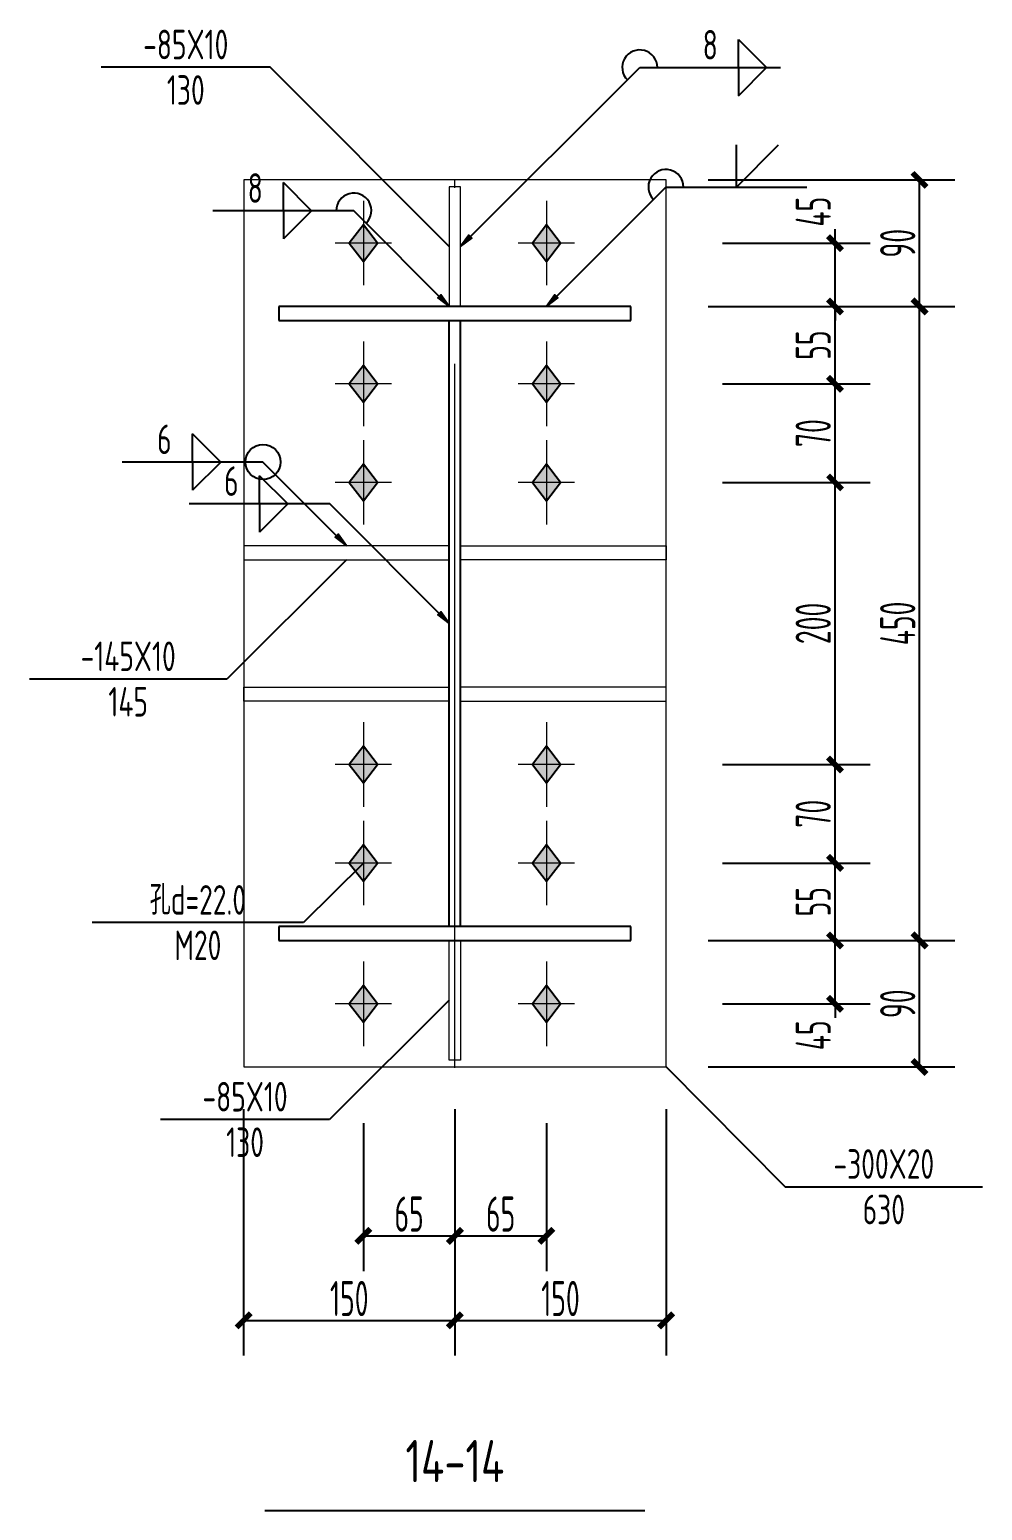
# Model space of a CAD drawing. Extents: x 447413 to 2975780, y -1432727 to 1301644.
# Drawn here: x 2672595 to 2679361, y -1160755 to -1150236 of the extents above; entities that cross this region are included whole.
import ezdxf
from ezdxf.enums import TextEntityAlignment as Align

# ---------------------------------------------------------------- set-up
doc = ezdxf.new("R2010")
doc.units = 0
doc.header["$LTSCALE"] = 1000
doc.header["$MEASUREMENT"] = 0
doc.linetypes.add('线型6', pattern=[8.75, 5, -1.25, 1.25, -1.25])
for name, color, linetype in [('10', 7, 'Continuous'), ('尺寸标注', 253, 'Continuous'), ('焊缝标注', 253, 'Continuous'), ('螺栓孔标注', 253, 'Continuous'), ('钢板标注', 253, 'Continuous')]:
    doc.layers.add(name, color=color, linetype=linetype)
doc.layers.add('20', color=2, linetype='Continuous', lineweight=18)
doc.styles.add('PkpmHz', font='Pkpmeng', dxfattribs={"width": 0.6, "bigfont": 'hztxt'})
doc.dimstyles.new('Pkpm_1.00', dxfattribs={"dimtxt": 250, "dimasz": 100, "dimexe": 250, "dimexo": 0.0625, "dimgap": 30, "dimtad": 1, "dimdec": 0, "dimrnd": 5, "dimzin": 0, "dimdsep": 46, "dimtxsty": 'PkpmHz', "dimblk1": 'ARCHTICK', "dimblk2": 'ARCHTICK', "dimsah": 1, "dimcen": 0.09, "dimadec": 0, "dimazin": 0, "dimtfac": 1, "dimtdec": 0, "dimtmove": 2, "dimatfit": 1, "dimfxl": 0, "dimtolj": 1, "dimtzin": 0, "dimarcsym": 0})

# ---------------------------------------------------------------- blocks, each defined once
blk = doc.blocks.new('_ArchTick')
at = {"color": 0, "linetype": 'ByBlock', "const_width": 0.4}
blk.add_lwpolyline([(-0.5, -0.5), (0.5, 0.5)], dxfattribs=at)
blk = doc.blocks.new('*D1235')
at = {"layer": 'Defpoints', "color": 0, "linetype": 'Continuous', "transparency": 16777216}
for p in [(2677115, -1151752), (2678315, -1151752), (2677115, -1152202)]:
    blk.add_point(p, dxfattribs=at)
at = {"layer": '尺寸标注', "color": 0, "linetype": 'Continuous', "lineweight": -2, "transparency": 16777216}
for p, q in [((2678315, -1151752), (2678315, -1151652)), ((2677515, -1151752), (2678565, -1151752)), ((2678315, -1152202), (2678315, -1151752)), ((2677515, -1152202), (2678565, -1152202)), ((2678315, -1152202), (2678315, -1152302))]:
    blk.add_line(p, q, dxfattribs=at)
at = {"layer": '尺寸标注', "color": 0, "linetype": 'Continuous', "lineweight": -2, "transparency": 16777216, "xscale": 100, "yscale": 100, "zscale": 100}
for p, rotation in [((2678315, -1151752), 270), ((2678315, -1152202), 90)]:
    blk.add_blockref('_ArchTick', p, dxfattribs=dict(at, rotation=rotation))
at = {"layer": '尺寸标注', "color": 0, "linetype": 'Continuous', "transparency": 16777216, "insert": (2678160, -1151529), "char_height": 250, "attachment_point": 5, "rotation": 90, "style": 'PkpmHz'}
blk.add_mtext('\\A1;45', dxfattribs=at)
blk = doc.blocks.new('*D1236')
at = {"layer": 'Defpoints', "color": 0, "linetype": 'Continuous', "transparency": 16777216}
for p in [(2677115, -1152202), (2678315, -1152202), (2677115, -1152752)]:
    blk.add_point(p, dxfattribs=at)
at = {"layer": '尺寸标注', "color": 0, "linetype": 'Continuous', "lineweight": -2, "transparency": 16777216}
for p, q in [((2677515, -1152202), (2678565, -1152202)), ((2678315, -1152752), (2678315, -1152202)), ((2677515, -1152752), (2678565, -1152752))]:
    blk.add_line(p, q, dxfattribs=at)
at = {"layer": '尺寸标注', "color": 0, "linetype": 'Continuous', "lineweight": -2, "transparency": 16777216, "xscale": 100, "yscale": 100, "zscale": 100}
for p, rotation in [((2678315, -1152202), 90), ((2678315, -1152752), 270)]:
    blk.add_blockref('_ArchTick', p, dxfattribs=dict(at, rotation=rotation))
at = {"layer": '尺寸标注', "color": 0, "linetype": 'Continuous', "transparency": 16777216, "insert": (2678160, -1152477), "char_height": 250, "attachment_point": 5, "rotation": 90, "style": 'PkpmHz'}
blk.add_mtext('\\A1;55', dxfattribs=at)
blk = doc.blocks.new('*D1237')
at = {"layer": 'Defpoints', "color": 0, "linetype": 'Continuous', "transparency": 16777216}
for p in [(2677115, -1152752), (2678315, -1152752), (2677115, -1153452)]:
    blk.add_point(p, dxfattribs=at)
at = {"layer": '尺寸标注', "color": 0, "linetype": 'Continuous', "lineweight": -2, "transparency": 16777216}
for p, q in [((2677515, -1152752), (2678565, -1152752)), ((2678315, -1153452), (2678315, -1152752)), ((2677515, -1153452), (2678565, -1153452))]:
    blk.add_line(p, q, dxfattribs=at)
at = {"layer": '尺寸标注', "color": 0, "linetype": 'Continuous', "lineweight": -2, "transparency": 16777216, "xscale": 100, "yscale": 100, "zscale": 100}
for p, rotation in [((2678315, -1152752), 90), ((2678315, -1153452), 270)]:
    blk.add_blockref('_ArchTick', p, dxfattribs=dict(at, rotation=rotation))
at = {"layer": '尺寸标注', "color": 0, "linetype": 'Continuous', "transparency": 16777216, "insert": (2678160, -1153102), "char_height": 250, "attachment_point": 5, "rotation": 90, "style": 'PkpmHz'}
blk.add_mtext('\\A1;70', dxfattribs=at)
blk = doc.blocks.new('*D1238')
at = {"layer": 'Defpoints', "color": 0, "linetype": 'Continuous', "transparency": 16777216}
for p in [(2677115, -1156706), (2678315, -1156706), (2677115, -1157156)]:
    blk.add_point(p, dxfattribs=at)
at = {"layer": '尺寸标注', "color": 0, "linetype": 'Continuous', "lineweight": -2, "transparency": 16777216}
for p, q in [((2678315, -1156706), (2678315, -1156606)), ((2677515, -1156706), (2678565, -1156706)), ((2678315, -1157156), (2678315, -1156706)), ((2677515, -1157156), (2678565, -1157156)), ((2678315, -1157156), (2678315, -1157256))]:
    blk.add_line(p, q, dxfattribs=at)
at = {"layer": '尺寸标注', "color": 0, "linetype": 'Continuous', "lineweight": -2, "transparency": 16777216, "xscale": 100, "yscale": 100, "zscale": 100}
for p, rotation in [((2678315, -1156706), 270), ((2678315, -1157156), 90)]:
    blk.add_blockref('_ArchTick', p, dxfattribs=dict(at, rotation=rotation))
at = {"layer": '尺寸标注', "color": 0, "linetype": 'Continuous', "transparency": 16777216, "insert": (2678160, -1157380), "char_height": 250, "attachment_point": 5, "rotation": 90, "style": 'PkpmHz'}
blk.add_mtext('\\A1;45', dxfattribs=at)
blk = doc.blocks.new('*D1239')
at = {"layer": 'Defpoints', "color": 0, "linetype": 'Continuous', "transparency": 16777216}
for p in [(2677115, -1156156), (2678315, -1156156), (2677115, -1156706)]:
    blk.add_point(p, dxfattribs=at)
at = {"layer": '尺寸标注', "color": 0, "linetype": 'Continuous', "lineweight": -2, "transparency": 16777216}
for p, q in [((2677515, -1156156), (2678565, -1156156)), ((2678315, -1156706), (2678315, -1156156)), ((2677515, -1156706), (2678565, -1156706))]:
    blk.add_line(p, q, dxfattribs=at)
at = {"layer": '尺寸标注', "color": 0, "linetype": 'Continuous', "lineweight": -2, "transparency": 16777216, "xscale": 100, "yscale": 100, "zscale": 100}
for p, rotation in [((2678315, -1156156), 90), ((2678315, -1156706), 270)]:
    blk.add_blockref('_ArchTick', p, dxfattribs=dict(at, rotation=rotation))
at = {"layer": '尺寸标注', "color": 0, "linetype": 'Continuous', "transparency": 16777216, "insert": (2678160, -1156431), "char_height": 250, "attachment_point": 5, "rotation": 90, "style": 'PkpmHz'}
blk.add_mtext('\\A1;55', dxfattribs=at)
blk = doc.blocks.new('*D1240')
at = {"layer": 'Defpoints', "color": 0, "linetype": 'Continuous', "transparency": 16777216}
for p in [(2677115, -1155456), (2678315, -1155456), (2677115, -1156156)]:
    blk.add_point(p, dxfattribs=at)
at = {"layer": '尺寸标注', "color": 0, "linetype": 'Continuous', "lineweight": -2, "transparency": 16777216}
for p, q in [((2677515, -1155456), (2678565, -1155456)), ((2678315, -1156156), (2678315, -1155456)), ((2677515, -1156156), (2678565, -1156156))]:
    blk.add_line(p, q, dxfattribs=at)
at = {"layer": '尺寸标注', "color": 0, "linetype": 'Continuous', "lineweight": -2, "transparency": 16777216, "xscale": 100, "yscale": 100, "zscale": 100}
for p, rotation in [((2678315, -1155456), 90), ((2678315, -1156156), 270)]:
    blk.add_blockref('_ArchTick', p, dxfattribs=dict(at, rotation=rotation))
at = {"layer": '尺寸标注', "color": 0, "linetype": 'Continuous', "transparency": 16777216, "insert": (2678160, -1155806), "char_height": 250, "attachment_point": 5, "rotation": 90, "style": 'PkpmHz'}
blk.add_mtext('\\A1;70', dxfattribs=at)
blk = doc.blocks.new('*D1241')
at = {"layer": 'Defpoints', "color": 0, "linetype": 'Continuous', "transparency": 16777216}
for p in [(2677115, -1153452), (2678315, -1153452), (2677115, -1155456)]:
    blk.add_point(p, dxfattribs=at)
at = {"layer": '尺寸标注', "color": 0, "linetype": 'Continuous', "lineweight": -2, "transparency": 16777216}
for p, q in [((2677515, -1153452), (2678565, -1153452)), ((2678315, -1155456), (2678315, -1153452)), ((2677515, -1155456), (2678565, -1155456))]:
    blk.add_line(p, q, dxfattribs=at)
at = {"layer": '尺寸标注', "color": 0, "linetype": 'Continuous', "lineweight": -2, "transparency": 16777216, "xscale": 100, "yscale": 100, "zscale": 100}
for p, rotation in [((2678315, -1153452), 90), ((2678315, -1155456), 270)]:
    blk.add_blockref('_ArchTick', p, dxfattribs=dict(at, rotation=rotation))
at = {"layer": '尺寸标注', "color": 0, "linetype": 'Continuous', "transparency": 16777216, "insert": (2678160, -1154454), "char_height": 250, "attachment_point": 5, "rotation": 90, "style": 'PkpmHz'}
blk.add_mtext('\\A1;200', dxfattribs=at)
blk = doc.blocks.new('*D1242')
at = {"layer": 'Defpoints', "color": 0, "linetype": 'Continuous', "transparency": 16777216}
for p in [(2674965, -1157605), (2675615, -1157605), (2675615, -1158805)]:
    blk.add_point(p, dxfattribs=at)
at = {"layer": '尺寸标注', "color": 0, "linetype": 'Continuous', "lineweight": -2, "transparency": 16777216}
for p, q in [((2674965, -1158005), (2674965, -1159055)), ((2675615, -1158005), (2675615, -1159055)), ((2674965, -1158805), (2675615, -1158805))]:
    blk.add_line(p, q, dxfattribs=at)
at = {"layer": '尺寸标注', "color": 0, "linetype": 'Continuous', "lineweight": -2, "transparency": 16777216, "xscale": 100, "yscale": 100, "zscale": 100, "rotation": 180}
blk.add_blockref('_ArchTick', (2674965, -1158805), dxfattribs=at)
at = {"layer": '尺寸标注', "color": 0, "linetype": 'Continuous', "lineweight": -2, "transparency": 16777216, "xscale": 100, "yscale": 100, "zscale": 100}
blk.add_blockref('_ArchTick', (2675615, -1158805), dxfattribs=at)
at = {"layer": '尺寸标注', "color": 0, "linetype": 'Continuous', "transparency": 16777216, "insert": (2675290, -1158650), "char_height": 250, "attachment_point": 5, "style": 'PkpmHz'}
blk.add_mtext('\\A1;65', dxfattribs=at)
blk = doc.blocks.new('*D1243')
at = {"layer": 'Defpoints', "color": 0, "linetype": 'Continuous', "transparency": 16777216}
for p in [(2675615, -1157605), (2676265, -1157605), (2676265, -1158805)]:
    blk.add_point(p, dxfattribs=at)
at = {"layer": '尺寸标注', "color": 0, "linetype": 'Continuous', "lineweight": -2, "transparency": 16777216}
for p, q in [((2675615, -1158005), (2675615, -1159055)), ((2676265, -1158005), (2676265, -1159055)), ((2675615, -1158805), (2676265, -1158805))]:
    blk.add_line(p, q, dxfattribs=at)
at = {"layer": '尺寸标注', "color": 0, "linetype": 'Continuous', "lineweight": -2, "transparency": 16777216, "xscale": 100, "yscale": 100, "zscale": 100, "rotation": 180}
blk.add_blockref('_ArchTick', (2675615, -1158805), dxfattribs=at)
at = {"layer": '尺寸标注', "color": 0, "linetype": 'Continuous', "lineweight": -2, "transparency": 16777216, "xscale": 100, "yscale": 100, "zscale": 100}
blk.add_blockref('_ArchTick', (2676265, -1158805), dxfattribs=at)
at = {"layer": '尺寸标注', "color": 0, "linetype": 'Continuous', "transparency": 16777216, "insert": (2675940, -1158650), "char_height": 250, "attachment_point": 5, "style": 'PkpmHz'}
blk.add_mtext('\\A1;65', dxfattribs=at)
blk = doc.blocks.new('*D1244')
at = {"layer": 'Defpoints', "color": 0, "linetype": 'Continuous', "transparency": 16777216}
for p in [(2674115, -1157605), (2675615, -1157605), (2675615, -1159405)]:
    blk.add_point(p, dxfattribs=at)
at = {"layer": '尺寸标注', "color": 0, "linetype": 'Continuous', "lineweight": -2, "transparency": 16777216}
for p, q in [((2674115, -1157905), (2674115, -1159655)), ((2675615, -1157905), (2675615, -1159655)), ((2674115, -1159405), (2675615, -1159405))]:
    blk.add_line(p, q, dxfattribs=at)
at = {"layer": '尺寸标注', "color": 0, "linetype": 'Continuous', "lineweight": -2, "transparency": 16777216, "xscale": 100, "yscale": 100, "zscale": 100, "rotation": 180}
blk.add_blockref('_ArchTick', (2674115, -1159405), dxfattribs=at)
at = {"layer": '尺寸标注', "color": 0, "linetype": 'Continuous', "lineweight": -2, "transparency": 16777216, "xscale": 100, "yscale": 100, "zscale": 100}
blk.add_blockref('_ArchTick', (2675615, -1159405), dxfattribs=at)
at = {"layer": '尺寸标注', "color": 0, "linetype": 'Continuous', "transparency": 16777216, "insert": (2674865, -1159250), "char_height": 250, "attachment_point": 5, "style": 'PkpmHz'}
blk.add_mtext('\\A1;150', dxfattribs=at)
blk = doc.blocks.new('*D1245')
at = {"layer": 'Defpoints', "color": 0, "linetype": 'Continuous', "transparency": 16777216}
for p in [(2675615, -1157605), (2677115, -1157605), (2677115, -1159405)]:
    blk.add_point(p, dxfattribs=at)
at = {"layer": '尺寸标注', "color": 0, "linetype": 'Continuous', "lineweight": -2, "transparency": 16777216}
for p, q in [((2675615, -1157905), (2675615, -1159655)), ((2677115, -1157905), (2677115, -1159655)), ((2675615, -1159405), (2677115, -1159405))]:
    blk.add_line(p, q, dxfattribs=at)
at = {"layer": '尺寸标注', "color": 0, "linetype": 'Continuous', "lineweight": -2, "transparency": 16777216, "xscale": 100, "yscale": 100, "zscale": 100, "rotation": 180}
blk.add_blockref('_ArchTick', (2675615, -1159405), dxfattribs=at)
at = {"layer": '尺寸标注', "color": 0, "linetype": 'Continuous', "lineweight": -2, "transparency": 16777216, "xscale": 100, "yscale": 100, "zscale": 100}
blk.add_blockref('_ArchTick', (2677115, -1159405), dxfattribs=at)
at = {"layer": '尺寸标注', "color": 0, "linetype": 'Continuous', "transparency": 16777216, "insert": (2676365, -1159250), "char_height": 250, "attachment_point": 5, "style": 'PkpmHz'}
blk.add_mtext('\\A1;150', dxfattribs=at)
blk = doc.blocks.new('*D1246')
at = {"layer": 'Defpoints', "color": 0, "linetype": 'Continuous', "transparency": 16777216}
for p in [(2677115, -1156706), (2678915, -1156706), (2677115, -1157605)]:
    blk.add_point(p, dxfattribs=at)
at = {"layer": '尺寸标注', "color": 0, "linetype": 'Continuous', "lineweight": -2, "transparency": 16777216}
for p, q in [((2677415, -1156706), (2679165, -1156706)), ((2678915, -1157605), (2678915, -1156706)), ((2677415, -1157605), (2679165, -1157605))]:
    blk.add_line(p, q, dxfattribs=at)
at = {"layer": '尺寸标注', "color": 0, "linetype": 'Continuous', "lineweight": -2, "transparency": 16777216, "xscale": 100, "yscale": 100, "zscale": 100}
for p, rotation in [((2678915, -1156706), 90), ((2678915, -1157605), 270)]:
    blk.add_blockref('_ArchTick', p, dxfattribs=dict(at, rotation=rotation))
at = {"layer": '尺寸标注', "color": 0, "linetype": 'Continuous', "transparency": 16777216, "insert": (2678760, -1157156), "char_height": 250, "attachment_point": 5, "rotation": 90, "style": 'PkpmHz'}
blk.add_mtext('\\A1;90', dxfattribs=at)
blk = doc.blocks.new('*D1247')
at = {"layer": 'Defpoints', "color": 0, "linetype": 'Continuous', "transparency": 16777216}
for p in [(2677115, -1152202), (2678915, -1152202), (2677115, -1156706)]:
    blk.add_point(p, dxfattribs=at)
at = {"layer": '尺寸标注', "color": 0, "linetype": 'Continuous', "lineweight": -2, "transparency": 16777216}
for p, q in [((2677415, -1152202), (2679165, -1152202)), ((2678915, -1156706), (2678915, -1152202)), ((2677415, -1156706), (2679165, -1156706))]:
    blk.add_line(p, q, dxfattribs=at)
at = {"layer": '尺寸标注', "color": 0, "linetype": 'Continuous', "lineweight": -2, "transparency": 16777216, "xscale": 100, "yscale": 100, "zscale": 100}
for p, rotation in [((2678915, -1152202), 90), ((2678915, -1156706), 270)]:
    blk.add_blockref('_ArchTick', p, dxfattribs=dict(at, rotation=rotation))
at = {"layer": '尺寸标注', "color": 0, "linetype": 'Continuous', "transparency": 16777216, "insert": (2678760, -1154454), "char_height": 250, "attachment_point": 5, "rotation": 90, "style": 'PkpmHz'}
blk.add_mtext('\\A1;450', dxfattribs=at)
blk = doc.blocks.new('*D1248')
at = {"layer": 'Defpoints', "color": 0, "linetype": 'Continuous', "transparency": 16777216}
for p in [(2677115, -1151303), (2678915, -1151303), (2677115, -1152202)]:
    blk.add_point(p, dxfattribs=at)
at = {"layer": '尺寸标注', "color": 0, "linetype": 'Continuous', "lineweight": -2, "transparency": 16777216}
for p, q in [((2677415, -1151303), (2679165, -1151303)), ((2678915, -1152202), (2678915, -1151303)), ((2677415, -1152202), (2679165, -1152202))]:
    blk.add_line(p, q, dxfattribs=at)
at = {"layer": '尺寸标注', "color": 0, "linetype": 'Continuous', "lineweight": -2, "transparency": 16777216, "xscale": 100, "yscale": 100, "zscale": 100}
for p, rotation in [((2678915, -1151303), 90), ((2678915, -1152202), 270)]:
    blk.add_blockref('_ArchTick', p, dxfattribs=dict(at, rotation=rotation))
at = {"layer": '尺寸标注', "color": 0, "linetype": 'Continuous', "transparency": 16777216, "insert": (2678760, -1151753), "char_height": 250, "attachment_point": 5, "rotation": 90, "style": 'PkpmHz'}
blk.add_mtext('\\A1;90', dxfattribs=at)

msp = doc.modelspace()

# ---------------------------------------------------------------- hatches: boundary and pattern name
at = {"layer": '10'}
for points in [[(2674965.2, -1151622.1), (2674865.2, -1151752.1), (2674965.2, -1151882.1), (2675065.2, -1151752.1)], [(2676265.2, -1151622.1), (2676165.2, -1151752.1), (2676265.2, -1151882.1), (2676365.2, -1151752.1)], [(2674965.2, -1152622.1), (2674865.2, -1152752.1), (2674965.2, -1152882.1), (2675065.2, -1152752.1)], [(2676265.2, -1152622.1), (2676165.2, -1152752.1), (2676265.2, -1152882.1), (2676365.2, -1152752.1)], [(2674965.2, -1153322.1), (2674865.2, -1153452.1), (2674965.2, -1153582.1), (2675065.2, -1153452.1)], [(2676265.2, -1153322.1), (2676165.2, -1153452.1), (2676265.2, -1153582.1), (2676365.2, -1153452.1)], [(2674965.2, -1155326.1), (2674865.2, -1155456.1), (2674965.2, -1155586.1), (2675065.2, -1155456.1)], [(2676265.2, -1155326.1), (2676165.2, -1155456.1), (2676265.2, -1155586.1), (2676365.2, -1155456.1)], [(2674965.2, -1156026.1), (2674865.2, -1156156.1), (2674965.2, -1156286.1), (2675065.2, -1156156.1)], [(2676265.2, -1156026.1), (2676165.2, -1156156.1), (2676265.2, -1156286.1), (2676365.2, -1156156.1)], [(2674965.2, -1157026.1), (2674865.2, -1157156.1), (2674965.2, -1157286.1), (2675065.2, -1157156.1)], [(2676265.2, -1157026.1), (2676165.2, -1157156.1), (2676265.2, -1157286.1), (2676365.2, -1157156.1)]]:
    msp.add_hatch(color=1, dxfattribs=at).paths.add_polyline_path(points)
at = {"layer": '焊缝标注'}
for points in [[(2675655.2, -1151777.1), (2675736.5, -1151717.1), (2675715.3, -1151695.8)], [(2675575.2, -1152202.1), (2675515.2, -1152120.7), (2675493.9, -1152141.9)], [(2676265.2, -1152202.1), (2676346.5, -1152142.1), (2676325.3, -1152120.8)], [(2674845.2, -1153902.1), (2674785.2, -1153820.7), (2674763.9, -1153841.9)], [(2675575.2, -1154454.1), (2675515.2, -1154372.7), (2675493.9, -1154393.9)]]:
    msp.add_hatch(color=256, dxfattribs=at).paths.add_polyline_path(points)

# ---------------------------------------------------------------- linework, layer by layer
at = {"layer": '10', "linetype": '线型6', "lineweight": 18}
msp.add_line((2675615.2, -1157610, 126000), (2675615.2, -1151298.2, 126000), dxfattribs=at)
at = {"layer": '10', "color": 9, "lineweight": 18}
for p, q in [((2674965.2, -1151452.1, 126000), (2674965.2, -1152052.1, 126000)), ((2676265.2, -1151452.1, 126000), (2676265.2, -1152052.1, 126000)), ((2675165.2, -1151752.1, 126000), (2674765.2, -1151752.1, 126000)), ((2676465.2, -1151752.1, 126000), (2676065.2, -1151752.1, 126000)), ((2674965.2, -1152452.1, 126000), (2674965.2, -1153052.1, 126000)), ((2676265.2, -1152452.1, 126000), (2676265.2, -1153052.1, 126000)), ((2675165.2, -1152752.1, 126000), (2674765.2, -1152752.1, 126000)), ((2676465.2, -1152752.1, 126000), (2676065.2, -1152752.1, 126000)), ((2674965.2, -1153152.1, 126000), (2674965.2, -1153752.1, 126000)), ((2676265.2, -1153152.1, 126000), (2676265.2, -1153752.1, 126000)), ((2675165.2, -1153452.1, 126000), (2674765.2, -1153452.1, 126000)), ((2676465.2, -1153452.1, 126000), (2676065.2, -1153452.1, 126000)), ((2674965.2, -1155156.1, 126000), (2674965.2, -1155756.1, 126000)), ((2676265.2, -1155156.1, 126000), (2676265.2, -1155756.1, 126000)), ((2675165.2, -1155456.1, 126000), (2674765.2, -1155456.1, 126000)), ((2676465.2, -1155456.1, 126000), (2676065.2, -1155456.1, 126000)), ((2674965.2, -1155856.1, 126000), (2674965.2, -1156456.1, 126000)), ((2676265.2, -1155856.1, 126000), (2676265.2, -1156456.1, 126000)), ((2675165.2, -1156156.1, 126000), (2674765.2, -1156156.1, 126000)), ((2676465.2, -1156156.1, 126000), (2676065.2, -1156156.1, 126000)), ((2674965.2, -1156856.1, 126000), (2674965.2, -1157456.1, 126000)), ((2676265.2, -1156856.1, 126000), (2676265.2, -1157456.1, 126000)), ((2675165.2, -1157156.1, 126000), (2674765.2, -1157156.1, 126000)), ((2676465.2, -1157156.1, 126000), (2676065.2, -1157156.1, 126000))]:
    msp.add_line(p, q, dxfattribs=at)
at = {"layer": '10', "color": 3}
for p, q in [((2676865.2, -1152202.1, 126000), (2674365.2, -1152202.1, 126000)), ((2674365.2, -1152202.1, 126000), (2674365.2, -1152302.1, 126000)), ((2674365.2, -1152302.1, 126000), (2676865.2, -1152302.1, 126000)), ((2675575.2, -1156606.1, 126000), (2675575.2, -1152302.1, 126000)), ((2675655.2, -1156606.1, 126000), (2675655.2, -1152302.1, 126000)), ((2676865.2, -1152302.1, 126000), (2676865.2, -1152202.1, 126000)), ((2676865.2, -1156606.1, 126000), (2674365.2, -1156606.1, 126000)), ((2674365.2, -1156606.1, 126000), (2674365.2, -1156706.1, 126000)), ((2676865.2, -1156706.1, 126000), (2676865.2, -1156606.1, 126000)), ((2674365.2, -1156706.1, 126000), (2676865.2, -1156706.1, 126000))]:
    msp.add_line(p, q, dxfattribs=at)
at = {"layer": '10'}
msp.add_line((2674265.2, -1160755, 126000), (2676965.2, -1160755, 126000), dxfattribs=at)
at = {"layer": '10', "color": 1, "linetype": 'Continuous', "elevation": 126000}
for points in [[(2674965.2, -1151622.1), (2674865.2, -1151752.1), (2674965.2, -1151882.1), (2675065.2, -1151752.1)], [(2676265.2, -1151622.1), (2676165.2, -1151752.1), (2676265.2, -1151882.1), (2676365.2, -1151752.1)], [(2674965.2, -1152622.1), (2674865.2, -1152752.1), (2674965.2, -1152882.1), (2675065.2, -1152752.1)], [(2676265.2, -1152622.1), (2676165.2, -1152752.1), (2676265.2, -1152882.1), (2676365.2, -1152752.1)], [(2674965.2, -1153322.1), (2674865.2, -1153452.1), (2674965.2, -1153582.1), (2675065.2, -1153452.1)], [(2676265.2, -1153322.1), (2676165.2, -1153452.1), (2676265.2, -1153582.1), (2676365.2, -1153452.1)], [(2674965.2, -1155326.1), (2674865.2, -1155456.1), (2674965.2, -1155586.1), (2675065.2, -1155456.1)], [(2676265.2, -1155326.1), (2676165.2, -1155456.1), (2676265.2, -1155586.1), (2676365.2, -1155456.1)], [(2674965.2, -1156026.1), (2674865.2, -1156156.1), (2674965.2, -1156286.1), (2675065.2, -1156156.1)], [(2676265.2, -1156026.1), (2676165.2, -1156156.1), (2676265.2, -1156286.1), (2676365.2, -1156156.1)], [(2674965.2, -1157026.1), (2674865.2, -1157156.1), (2674965.2, -1157286.1), (2675065.2, -1157156.1)], [(2676265.2, -1157026.1), (2676165.2, -1157156.1), (2676265.2, -1157286.1), (2676365.2, -1157156.1)]]:
    msp.add_lwpolyline(points, close=True, dxfattribs=at)
at = {"layer": '20'}
for p, q in [((2677115.2, -1151303.2, 126000), (2674115.2, -1151303.2, 126000)), ((2674115.2, -1151303.2, 126000), (2674115.2, -1157605, 126000)), ((2675655.2, -1151352.1, 126000), (2675575.2, -1151352.1, 126000)), ((2675575.2, -1151352.1, 126000), (2675575.2, -1152202.1, 126000)), ((2675655.2, -1152202.1, 126000), (2675655.2, -1151352.1, 126000)), ((2677115.2, -1157605, 126000), (2677115.2, -1151303.2, 126000)), ((2675575.2, -1152202.1, 126000), (2675655.2, -1152202.1, 126000)), ((2675575.2, -1153902.1, 126000), (2674115.2, -1153902.1, 126000)), ((2674115.2, -1153902.1, 126000), (2674115.2, -1154002.1, 126000)), ((2675575.2, -1154002.1, 126000), (2675575.2, -1153902.1, 126000)), ((2675655.2, -1153902.1, 126000), (2677115.2, -1153902.1, 126000)), ((2675655.2, -1154002.1, 126000), (2675655.2, -1153902.1, 126000)), ((2677115.2, -1153902.1, 126000), (2677115.2, -1154002.1, 126000)), ((2674115.2, -1154002.1, 126000), (2675575.2, -1154002.1, 126000)), ((2677115.2, -1154002.1, 126000), (2675655.2, -1154002.1, 126000)), ((2674115.2, -1155006.1, 126000), (2674115.2, -1154906.1, 126000)), ((2674115.2, -1154906.1, 126000), (2675575.2, -1154906.1, 126000)), ((2675575.2, -1154906.1, 126000), (2675575.2, -1155006.1, 126000)), ((2677115.2, -1154906.1, 126000), (2675655.2, -1154906.1, 126000)), ((2675655.2, -1154906.1, 126000), (2675655.2, -1155006.1, 126000)), ((2677115.2, -1155006.1, 126000), (2677115.2, -1154906.1, 126000)), ((2675575.2, -1155006.1, 126000), (2674115.2, -1155006.1, 126000)), ((2675655.2, -1155006.1, 126000), (2677115.2, -1155006.1, 126000)), ((2675575.2, -1156706.1, 126000), (2675655.2, -1156706.1, 126000)), ((2675575.2, -1157556.1, 126000), (2675575.2, -1156706.1, 126000)), ((2675655.2, -1156706.1, 126000), (2675655.2, -1157556.1, 126000)), ((2675655.2, -1157556.1, 126000), (2675575.2, -1157556.1, 126000)), ((2674115.2, -1157605, 126000), (2677115.2, -1157605, 126000))]:
    msp.add_line(p, q, dxfattribs=at)
at = {"layer": '焊缝标注'}
for p, q in [((2677628.4, -1150304.8, 126000), (2677828.4, -1150504.8, 126000)), ((2677628.4, -1150504.8, 126000), (2677628.4, -1150304.8, 126000)), ((2675655.2, -1151777.1, 126000), (2676928.4, -1150504.8, 126000)), ((2676928.4, -1150504.8, 126000), (2677928.4, -1150504.8, 126000)), ((2677628.4, -1150704.8, 126000), (2677828.4, -1150504.8, 126000)), ((2677628.4, -1150504.8, 126000), (2677628.4, -1150704.8, 126000)), ((2677614, -1151353.9, 126000), (2677614, -1151053.9, 126000)), ((2677614, -1151353.9, 126000), (2677914, -1151053.9, 126000)), ((2674597.1, -1151522.5, 126000), (2674397.1, -1151322.5, 126000)), ((2674397.1, -1151522.5, 126000), (2674397.1, -1151322.5, 126000)), ((2676265.2, -1152202.1, 126000), (2677114, -1151353.9, 126000)), ((2677114, -1151353.9, 126000), (2678114, -1151353.9, 126000)), ((2674897.1, -1151522.5, 126000), (2673897.1, -1151522.5, 126000)), ((2674597.1, -1151522.5, 126000), (2674397.1, -1151722.5, 126000)), ((2674397.1, -1151522.5, 126000), (2674397.1, -1151722.5, 126000)), ((2675575.2, -1152202.1, 126000), (2674897.1, -1151522.5, 126000)), ((2673951.9, -1153307.5, 126000), (2673751.9, -1153107.5, 126000)), ((2673751.9, -1153307.5, 126000), (2673751.9, -1153107.5, 126000)), ((2674251.9, -1153307.5, 126000), (2673251.9, -1153307.5, 126000)), ((2673951.9, -1153307.5, 126000), (2673751.9, -1153507.5, 126000)), ((2673751.9, -1153307.5, 126000), (2673751.9, -1153507.5, 126000)), ((2674845.2, -1153902.1, 126000), (2674251.9, -1153307.5, 126000)), ((2674427.6, -1153604.6, 126000), (2674227.6, -1153404.6, 126000)), ((2674227.6, -1153604.6, 126000), (2674227.6, -1153404.6, 126000)), ((2674727.6, -1153604.6, 126000), (2673727.6, -1153604.6, 126000)), ((2674427.6, -1153604.6, 126000), (2674227.6, -1153804.6, 126000)), ((2674227.6, -1153604.6, 126000), (2674227.6, -1153804.6, 126000)), ((2675575.2, -1154454.1, 126000), (2674727.6, -1153604.6, 126000))]:
    msp.add_line(p, q, dxfattribs=at)
at = {"layer": '焊缝标注', "linetype": 'Continuous', "elevation": 126000}
for points in [[(2675655.2, -1151777.1), (2675736.5, -1151717.1), (2675715.3, -1151695.8)], [(2675575.2, -1152202.1), (2675515.2, -1152120.7), (2675493.9, -1152141.9)], [(2676265.2, -1152202.1), (2676346.5, -1152142.1), (2676325.3, -1152120.8)], [(2674845.2, -1153902.1), (2674785.2, -1153820.7), (2674763.9, -1153841.9)], [(2675575.2, -1154454.1), (2675515.2, -1154372.7), (2675493.9, -1154393.9)]]:
    msp.add_lwpolyline(points, close=True, dxfattribs=at)
at = {"layer": '焊缝标注'}
msp.add_circle((2674251.9, -1153307.5, 126000), 125, dxfattribs=at)
for centre, start, end in [((2676928.4, -1150504.8, 126000), 0, 224.97719), ((2677114, -1151353.9, 126000), 0, 224.97719), ((2674897.1, -1151522.5, 126000), 314.93158, 180)]:
    msp.add_arc(centre, 125, start, end, dxfattribs=at)
at = {"layer": '螺栓孔标注'}
for p, q in [((2674965.2, -1156156.1, 126000), (2674540, -1156579.5, 126000)), ((2674540, -1156579.5, 126000), (2673040, -1156579.5, 126000))]:
    msp.add_line(p, q, dxfattribs=at)
at = {"layer": '螺栓孔标注', "const_width": 0.1, "elevation": 126000}
msp.add_lwpolyline([(2674965.2, -1156156.1, 1), (2674965.1, -1156156.1, 1)], format="xyb", close=True, dxfattribs=at)
at = {"layer": '钢板标注'}
for p, q in [((2674303.9, -1150502.8, 126000), (2673103.9, -1150502.8, 126000)), ((2675575.2, -1151777.1, 126000), (2674303.9, -1150502.8, 126000)), ((2674845.2, -1154002.1, 126000), (2673994.9, -1154849, 126000)), ((2673994.9, -1154849, 126000), (2672594.9, -1154849, 126000)), ((2675575.2, -1157131.1, 126000), (2674724.9, -1157977.9, 126000)), ((2677115.2, -1157605, 126000), (2677961.3, -1158455.9, 126000)), ((2674724.9, -1157977.9, 126000), (2673524.9, -1157977.9, 126000)), ((2677961.3, -1158455.9, 126000), (2679361.3, -1158455.9, 126000))]:
    msp.add_line(p, q, dxfattribs=at)
at = {"layer": '钢板标注', "const_width": 0.1, "elevation": 126000}
for points in [[(2675575.2, -1151777.1, 1), (2675575.1, -1151777.1, 1)], [(2674845.2, -1154002.1, 1), (2674845.1, -1154002.1, 1)], [(2675575.2, -1157131.1, 1), (2675575.1, -1157131.1, 1)], [(2677115.2, -1157605, 1), (2677115.1, -1157605, 1)]]:
    msp.add_lwpolyline(points, format="xyb", close=True, dxfattribs=at)

# ---------------------------------------------------------------- texts
at = {"layer": '10', "style": 'PkpmHz', "width": 0.77}
msp.add_text('14-14', height=300, dxfattribs=at).set_placement((2675615.2, -1160405, 126000), align=Align.MIDDLE_CENTER)
at = {"layer": '焊缝标注', "style": 'PkpmHz', "width": 0.71}
for s, p in [('8', (2677428.4, -1150448.2, 126000)), ('8', (2674197.1, -1151465.9, 126000)), ('6', (2673551.9, -1153250.8, 126000)), ('6', (2674027.6, -1153547.9, 126000))]:
    msp.add_text(s, height=210, dxfattribs=at).set_placement(p, align=Align.CENTER)
at = {"layer": '螺栓孔标注', "style": 'PkpmHz', "width": 0.71}
msp.add_text('孔d=22.0', height=210, dxfattribs=at).set_placement((2673790, -1156522.9, 126000), align=Align.CENTER)
msp.add_text('M20', height=210, dxfattribs=at).set_placement((2673790, -1156636.1, 126000), align=Align.TOP_CENTER)
at = {"layer": '钢板标注', "style": 'PkpmHz', "width": 0.71}
for s, p in [('-85X10', (2673703.9, -1150446.2, 126000)), ('-145X10', (2673294.9, -1154792.4, 126000)), ('-85X10', (2674124.9, -1157921.3, 126000)), ('-300X20', (2678661.3, -1158399.3, 126000))]:
    msp.add_text(s, height=210, dxfattribs=at).set_placement(p, align=Align.CENTER)
for s, p in [('130', (2673703.9, -1150559.4, 126000)), ('145', (2673294.9, -1154905.6, 126000)), ('130', (2674124.9, -1158034.5, 126000)), ('630', (2678661.3, -1158512.5, 126000))]:
    msp.add_text(s, height=210, dxfattribs=at).set_placement(p, align=Align.TOP_CENTER)

# ---------------------------------------------------------------- dimensions: what is measured, and where the dimension line sits
at = {"layer": '尺寸标注', "linetype": 'Continuous'}
for base, p1, p2, text, override, picture, middle in [((2678915.2, -1151303.2, 126000), (2677115.2, -1152202.1, 126000), (2677115.2, -1151303.2, 126000), '90', {"dimexo": 300, "dimtih": 0, "dimtoh": 0}, '*D1248', (2678760.2, -1151752.7, 126000)), ((2678315.2, -1152202.1, 126000), (2677115.2, -1152752.1, 126000), (2677115.2, -1152202.1, 126000), '55', {"dimexo": 400, "dimtih": 0, "dimtoh": 0}, '*D1236', (2678160.2, -1152477.1, 126000)), ((2678915.2, -1152202.1, 126000), (2677115.2, -1156706.1, 126000), (2677115.2, -1152202.1, 126000), '450', {"dimexo": 300, "dimtih": 0, "dimtoh": 0}, '*D1247', (2678760.2, -1154454.1, 126000)), ((2678315.2, -1152752.1, 126000), (2677115.2, -1153452.1, 126000), (2677115.2, -1152752.1, 126000), '70', {"dimexo": 400, "dimtih": 0, "dimtoh": 0}, '*D1237', (2678160.2, -1153102.1, 126000)), ((2678315.2, -1153452.1, 126000), (2677115.2, -1155456.1, 126000), (2677115.2, -1153452.1, 126000), '200', {"dimexo": 400, "dimtih": 0, "dimtoh": 0}, '*D1241', (2678160.2, -1154454.1, 126000)), ((2678315.2, -1155456.1, 126000), (2677115.2, -1156156.1, 126000), (2677115.2, -1155456.1, 126000), '70', {"dimexo": 400, "dimtih": 0, "dimtoh": 0}, '*D1240', (2678160.2, -1155806.1, 126000)), ((2678315.2, -1156156.1, 126000), (2677115.2, -1156706.1, 126000), (2677115.2, -1156156.1, 126000), '55', {"dimexo": 400, "dimtih": 0, "dimtoh": 0}, '*D1239', (2678160.2, -1156431.1, 126000)), ((2678915.2, -1156706.1, 126000), (2677115.2, -1157605, 126000), (2677115.2, -1156706.1, 126000), '90', {"dimexo": 300, "dimtih": 0, "dimtoh": 0}, '*D1246', (2678760.2, -1157155.5, 126000))]:
    dim = msp.add_linear_dim(base=base, p1=p1, p2=p2, angle=90, text=text, dimstyle='Pkpm_1.00', override=override, dxfattribs=at)
    dim.commit()
    dim.dimension.update_dxf_attribs({"geometry": picture, "text_midpoint": middle})
for base, p1, p2, picture, middle in [((2678315.2, -1151752.1, 126000), (2677115.2, -1152202.1, 126000), (2677115.2, -1151752.1, 126000), '*D1235', (2678159.9, -1151528.5, 126000)), ((2678315.2, -1156706.1, 126000), (2677115.2, -1157156.1, 126000), (2677115.2, -1156706.1, 126000), '*D1238', (2678159.9, -1157379.7, 126000))]:
    dim = msp.add_linear_dim(base=base, p1=p1, p2=p2, angle=90, text='45', dimstyle='Pkpm_1.00', override={"dimexo": 400, "dimtih": 0, "dimtoh": 0}, dxfattribs=at)
    dim.commit()
    dim.dimension.update_dxf_attribs({"geometry": picture, "text_midpoint": middle, "dimtype": 128})
for base, p1, p2, text, override, picture, middle in [((2675615.2, -1159405, 126000), (2674115.2, -1157605, 126000), (2675615.2, -1157605, 126000), '150', {"dimexo": 300, "dimtih": 0, "dimtoh": 0}, '*D1244', (2674865.2, -1159250, 126000)), ((2675615.2, -1158805, 126000), (2674965.2, -1157605, 126000), (2675615.2, -1157605, 126000), '65', {"dimexo": 400, "dimtih": 0, "dimtoh": 0}, '*D1242', (2675290.2, -1158650, 126000)), ((2676265.2, -1158805, 126000), (2675615.2, -1157605, 126000), (2676265.2, -1157605, 126000), '65', {"dimexo": 400, "dimtih": 0, "dimtoh": 0}, '*D1243', (2675940.2, -1158650, 126000)), ((2677115.2, -1159405, 126000), (2675615.2, -1157605, 126000), (2677115.2, -1157605, 126000), '150', {"dimexo": 300, "dimtih": 0, "dimtoh": 0}, '*D1245', (2676365.2, -1159250, 126000))]:
    dim = msp.add_linear_dim(base=base, p1=p1, p2=p2, text=text, dimstyle='Pkpm_1.00', override=override, dxfattribs=at)
    dim.commit()
    dim.dimension.update_dxf_attribs({"geometry": picture, "text_midpoint": middle})

doc.saveas('drawing.dxf')
